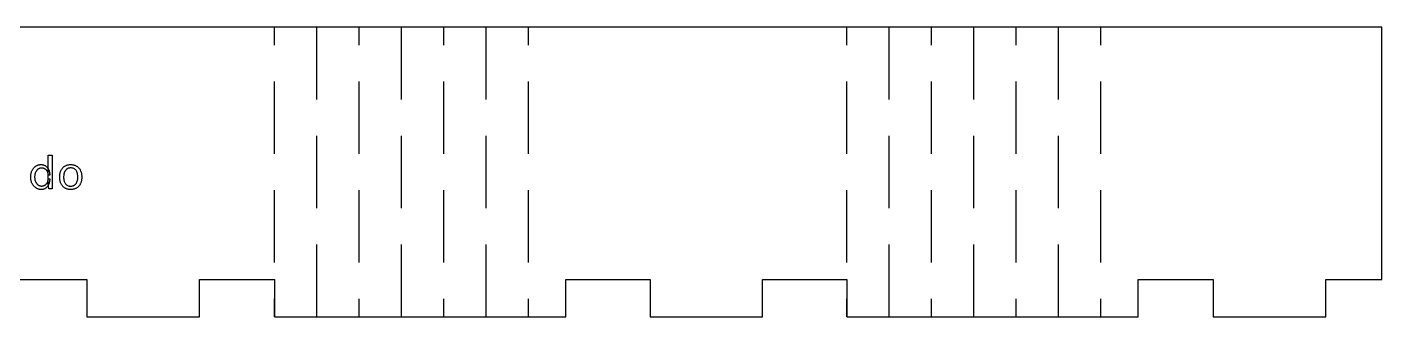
# Model space of a CAD drawing. Header units: millimetres. Extents: x 0 to 654, y 0 to 291.
# Drawn here: x 326 to 653.8, y 0 to 70 of the extents above; entities that cross this region are included whole.
import ezdxf

# ---------------------------------------------------------------- set-up
doc = ezdxf.new("R2010")
doc.units = ezdxf.units.MM
doc.layers.get('0').update_dxf_attribs({"linetype": 'CONTINUOUS'})

msp = doc.modelspace()

# ---------------------------------------------------------------- linework, layer by layer
for p, q in [((385.913, 70), (267.913, 70)), ((456.369, 70), (385.913, 70)), ((385.913, 65.625), (385.913, 70)), ((396.156, 52.5), (396.156, 70)), ((406.398, 65.625), (406.398, 70)), ((416.641, 52.5), (416.641, 70)), ((426.884, 65.625), (426.884, 70)), ((437.127, 52.5), (437.127, 70)), ((447.369, 65.625), (447.369, 70)), ((524.369, 70), (456.369, 70)), ((594.826, 70), (524.369, 70)), ((524.369, 65.625), (524.369, 70)), ((534.612, 52.5), (534.612, 70)), ((544.855, 65.625), (544.855, 70)), ((555.098, 52.5), (555.098, 70)), ((565.34, 65.625), (565.34, 70)), ((575.583, 52.5), (575.583, 70)), ((585.826, 65.625), (585.826, 70)), ((653.826, 70), (594.826, 70)), ((653.826, 9), (653.826, 70)), ((385.913, 39.375), (385.913, 56.875)), ((406.398, 39.375), (406.398, 56.875)), ((426.884, 39.375), (426.884, 56.875)), ((447.369, 39.375), (447.369, 56.875)), ((524.369, 39.375), (524.369, 56.875)), ((544.855, 39.375), (544.855, 56.875)), ((565.34, 39.375), (565.34, 56.875)), ((585.826, 39.375), (585.826, 56.875)), ((396.156, 26.25), (396.156, 43.75)), ((416.641, 26.25), (416.641, 43.75)), ((437.127, 26.25), (437.127, 43.75)), ((534.612, 26.25), (534.612, 43.75)), ((555.098, 26.25), (555.098, 43.75)), ((575.583, 26.25), (575.583, 43.75)), ((327.635, 35.985), (327.728, 36.085)), ((327.728, 36.085), (327.826, 36.179)), ((327.826, 36.179), (327.928, 36.267)), ((327.928, 36.267), (328.035, 36.349)), ((328.035, 36.349), (328.146, 36.425)), ((328.146, 36.425), (328.261, 36.494)), ((328.261, 36.494), (328.377, 36.556)), ((328.377, 36.556), (328.496, 36.61)), ((328.496, 36.61), (328.617, 36.657)), ((328.617, 36.657), (328.741, 36.697)), ((328.741, 36.697), (328.866, 36.73)), ((328.866, 36.73), (328.994, 36.755)), ((328.994, 36.755), (329.124, 36.773)), ((329.124, 36.773), (329.257, 36.784)), ((329.257, 36.784), (329.391, 36.788)), ((329.391, 36.788), (329.391, 36.788)), ((329.391, 36.788), (329.516, 36.785)), ((329.516, 36.785), (329.637, 36.776)), ((329.637, 36.776), (329.755, 36.76)), ((329.755, 36.76), (329.871, 36.739)), ((329.871, 36.739), (329.983, 36.712)), ((329.983, 36.712), (330.092, 36.678)), ((330.092, 36.678), (330.198, 36.638)), ((330.198, 36.638), (330.301, 36.592)), ((330.301, 36.592), (330.401, 36.54)), ((330.401, 36.54), (330.498, 36.482)), ((330.498, 36.482), (330.591, 36.418)), ((330.591, 36.418), (330.68, 36.349)), ((330.68, 36.349), (330.765, 36.274)), ((330.765, 36.274), (330.846, 36.194)), ((330.846, 36.194), (330.922, 36.108)), ((330.922, 36.108), (330.994, 36.018)), ((331.143, 32.252), (331.143, 39.092)), ((331.143, 39.092), (332.079, 39.092)), ((332.079, 39.092), (332.079, 30.908)), ((334.669, 36.022), (334.766, 36.12)), ((334.766, 36.12), (334.869, 36.211)), ((334.869, 36.211), (334.977, 36.296)), ((334.977, 36.296), (335.09, 36.374)), ((335.09, 36.374), (335.208, 36.446)), ((335.208, 36.446), (335.33, 36.511)), ((335.33, 36.511), (335.456, 36.569)), ((335.456, 36.569), (335.585, 36.62)), ((335.585, 36.62), (335.718, 36.665)), ((335.718, 36.665), (335.854, 36.703)), ((335.854, 36.703), (335.993, 36.733)), ((335.993, 36.733), (336.136, 36.757)), ((336.136, 36.757), (336.282, 36.774)), ((336.282, 36.774), (336.432, 36.785)), ((336.432, 36.785), (336.585, 36.788)), ((336.585, 36.788), (336.585, 36.788)), ((336.585, 36.788), (336.737, 36.785)), ((336.737, 36.785), (336.886, 36.774)), ((336.886, 36.774), (337.031, 36.757)), ((337.031, 36.757), (337.173, 36.733)), ((337.173, 36.733), (337.312, 36.703)), ((337.312, 36.703), (337.447, 36.665)), ((337.447, 36.665), (337.579, 36.62)), ((337.579, 36.62), (337.708, 36.569)), ((337.708, 36.569), (337.834, 36.511)), ((337.834, 36.511), (337.956, 36.446)), ((337.956, 36.446), (338.074, 36.374)), ((338.074, 36.374), (338.187, 36.296)), ((338.187, 36.296), (338.295, 36.211)), ((338.295, 36.211), (338.397, 36.12)), ((338.397, 36.12), (338.495, 36.022)), ((326.895, 33.8), (326.899, 33.981)), ((326.899, 33.618), (326.895, 33.8)), ((326.895, 33.8), (326.895, 33.8)), ((326.899, 33.981), (326.909, 34.157)), ((326.909, 33.44), (326.899, 33.618)), ((326.909, 34.157), (326.926, 34.329)), ((326.926, 33.267), (326.909, 33.44)), ((326.926, 34.329), (326.95, 34.495)), ((326.951, 33.1), (326.926, 33.267)), ((326.95, 34.495), (326.981, 34.657)), ((326.982, 32.937), (326.951, 33.1)), ((326.981, 34.657), (327.018, 34.813)), ((327.02, 32.779), (326.982, 32.937)), ((327.018, 34.813), (327.063, 34.965)), ((327.063, 34.965), (327.114, 35.111)), ((327.114, 35.111), (327.172, 35.253)), ((327.172, 35.253), (327.237, 35.39)), ((327.237, 35.39), (327.308, 35.521)), ((327.308, 35.521), (327.383, 35.646)), ((327.383, 35.646), (327.463, 35.765)), ((327.463, 35.765), (327.547, 35.878)), ((327.547, 35.878), (327.635, 35.985)), ((327.857, 33.933), (327.855, 33.8)), ((327.855, 33.8), (327.855, 33.8)), ((327.855, 33.8), (327.857, 33.665)), ((327.864, 34.061), (327.857, 33.933)), ((327.857, 33.665), (327.864, 33.534)), ((327.876, 34.186), (327.864, 34.061)), ((327.864, 33.534), (327.876, 33.407)), ((327.892, 34.307), (327.876, 34.186)), ((327.876, 33.407), (327.892, 33.284)), ((327.913, 34.425), (327.892, 34.307)), ((327.892, 33.284), (327.913, 33.164)), ((327.938, 34.538), (327.913, 34.425)), ((327.913, 33.164), (327.938, 33.048)), ((327.968, 34.648), (327.938, 34.538)), ((327.938, 33.048), (327.968, 32.936)), ((328.003, 34.754), (327.968, 34.648)), ((327.968, 32.936), (328.003, 32.828)), ((328.042, 34.857), (328.003, 34.754)), ((328.003, 32.828), (328.042, 32.724)), ((328.086, 34.955), (328.042, 34.857)), ((328.134, 35.049), (328.086, 34.955)), ((328.185, 35.139), (328.134, 35.049)), ((328.239, 35.225), (328.185, 35.139)), ((328.296, 35.306), (328.239, 35.225)), ((328.356, 35.383), (328.296, 35.306)), ((328.419, 35.455), (328.356, 35.383)), ((328.486, 35.522), (328.419, 35.455)), ((328.556, 35.586), (328.486, 35.522)), ((328.628, 35.645), (328.556, 35.586)), ((328.704, 35.699), (328.628, 35.645)), ((328.782, 35.749), (328.704, 35.699)), ((328.862, 35.793), (328.782, 35.749)), ((328.944, 35.832), (328.862, 35.793)), ((329.027, 35.866), (328.944, 35.832)), ((329.111, 35.895), (329.027, 35.866)), ((329.198, 35.918), (329.111, 35.895)), ((329.286, 35.937), (329.198, 35.918)), ((329.375, 35.95), (329.286, 35.937)), ((329.466, 35.957), (329.375, 35.95)), ((329.559, 35.96), (329.466, 35.957)), ((329.641, 35.958), (329.559, 35.96)), ((329.559, 35.96), (329.559, 35.96)), ((329.723, 35.952), (329.641, 35.958)), ((329.803, 35.942), (329.723, 35.952)), ((329.882, 35.928), (329.803, 35.942)), ((329.96, 35.91), (329.882, 35.928)), ((330.036, 35.888), (329.96, 35.91)), ((330.112, 35.862), (330.036, 35.888)), ((330.187, 35.831), (330.112, 35.862)), ((330.261, 35.797), (330.187, 35.831)), ((330.333, 35.759), (330.261, 35.797)), ((330.404, 35.717), (330.333, 35.759)), ((330.472, 35.671), (330.404, 35.717)), ((330.537, 35.621), (330.472, 35.671)), ((330.599, 35.568), (330.537, 35.621)), ((330.659, 35.511), (330.599, 35.568)), ((330.716, 35.45), (330.659, 35.511)), ((330.771, 35.385), (330.716, 35.45)), ((330.823, 35.316), (330.771, 35.385)), ((330.872, 35.244), (330.823, 35.316)), ((330.918, 35.168), (330.872, 35.244)), ((330.961, 35.088), (330.918, 35.168)), ((330.999, 35.005), (330.961, 35.088)), ((330.994, 36.018), (331.062, 35.921)), ((331.033, 34.918), (330.999, 35.005)), ((331.062, 34.827), (331.033, 34.918)), ((331.059, 32.746), (331.085, 32.839)), ((331.062, 35.921), (331.125, 35.82)), ((331.087, 34.733), (331.062, 34.827)), ((331.085, 32.839), (331.106, 32.936)), ((331.107, 34.635), (331.087, 34.733)), ((331.106, 32.936), (331.122, 33.036)), ((331.123, 34.534), (331.107, 34.635)), ((331.122, 33.036), (331.134, 33.139)), ((331.134, 34.429), (331.123, 34.534)), ((331.125, 35.82), (331.184, 35.712)), ((331.141, 34.32), (331.134, 34.429)), ((331.134, 33.139), (331.141, 33.246)), ((331.143, 34.208), (331.141, 34.32)), ((331.141, 33.246), (331.143, 33.356)), ((331.503, 34.208), (331.143, 34.208)), ((331.143, 33.356), (331.143, 33.356)), ((331.143, 33.356), (331.503, 33.356)), ((331.184, 35.712), (331.239, 35.6)), ((331.239, 35.6), (331.289, 35.482)), ((331.289, 35.482), (331.334, 35.36)), ((331.334, 35.36), (331.374, 35.233)), ((331.374, 35.233), (331.408, 35.101)), ((331.408, 35.101), (331.437, 34.964)), ((331.437, 34.964), (331.461, 34.822)), ((331.479, 32.879), (331.459, 32.73)), ((331.461, 34.822), (331.479, 34.676)), ((331.479, 34.676), (331.493, 34.525)), ((331.492, 33.033), (331.479, 32.879)), ((331.5, 33.192), (331.492, 33.033)), ((331.493, 34.525), (331.5, 34.369)), ((331.5, 34.369), (331.503, 34.208)), ((331.503, 33.356), (331.5, 33.192)), ((331.503, 34.208), (331.503, 34.208)), ((333.909, 33.776), (333.913, 33.971)), ((333.913, 33.582), (333.909, 33.776)), ((333.909, 33.776), (333.909, 33.776)), ((333.913, 33.971), (333.923, 34.159)), ((333.923, 33.395), (333.913, 33.582)), ((333.923, 34.159), (333.94, 34.341)), ((333.94, 33.214), (333.923, 33.395)), ((333.94, 34.341), (333.965, 34.517)), ((333.965, 33.039), (333.94, 33.214)), ((333.965, 34.517), (333.996, 34.686)), ((333.996, 32.87), (333.965, 33.039)), ((333.996, 34.686), (334.034, 34.848)), ((334.034, 32.708), (333.996, 32.87)), ((334.034, 34.848), (334.08, 35.005)), ((334.08, 35.005), (334.132, 35.155)), ((334.132, 35.155), (334.191, 35.298)), ((334.191, 35.298), (334.257, 35.435)), ((334.257, 35.435), (334.329, 35.566)), ((334.329, 35.566), (334.406, 35.69)), ((334.406, 35.69), (334.489, 35.807)), ((334.489, 35.807), (334.576, 35.918)), ((334.576, 35.918), (334.669, 36.022)), ((334.871, 33.911), (334.869, 33.776)), ((334.869, 33.776), (334.869, 33.776)), ((334.869, 33.776), (334.873, 33.577)), ((334.877, 34.042), (334.871, 33.911)), ((334.873, 33.577), (334.886, 33.387)), ((334.887, 34.169), (334.877, 34.042)), ((334.886, 33.387), (334.908, 33.206)), ((334.901, 34.293), (334.887, 34.169)), ((334.919, 34.413), (334.901, 34.293)), ((334.908, 33.206), (334.938, 33.032)), ((334.941, 34.529), (334.919, 34.413)), ((334.938, 33.032), (334.976, 32.868)), ((334.968, 34.641), (334.941, 34.529)), ((334.998, 34.749), (334.968, 34.641)), ((334.976, 32.868), (335.024, 32.711)), ((335.032, 34.854), (334.998, 34.749)), ((335.07, 34.955), (335.032, 34.854)), ((335.112, 35.052), (335.07, 34.955)), ((335.158, 35.144), (335.112, 35.052)), ((335.207, 35.231), (335.158, 35.144)), ((335.261, 35.315), (335.207, 35.231)), ((335.318, 35.393), (335.261, 35.315)), ((335.378, 35.467), (335.318, 35.393)), ((335.443, 35.536), (335.378, 35.467)), ((335.511, 35.601), (335.443, 35.536)), ((335.583, 35.661), (335.511, 35.601)), ((335.658, 35.717), (335.583, 35.661)), ((335.737, 35.768), (335.658, 35.717)), ((335.82, 35.813), (335.737, 35.768)), ((335.906, 35.853), (335.82, 35.813)), ((335.996, 35.888), (335.906, 35.853)), ((336.089, 35.917), (335.996, 35.888)), ((336.186, 35.941), (336.089, 35.917)), ((336.287, 35.96), (336.186, 35.941)), ((336.391, 35.973), (336.287, 35.96)), ((336.498, 35.981), (336.391, 35.973)), ((336.609, 35.984), (336.498, 35.981)), ((336.773, 35.978), (336.609, 35.984)), ((336.609, 35.984), (336.609, 35.984)), ((336.929, 35.96), (336.773, 35.978)), ((337.076, 35.931), (336.929, 35.96)), ((337.215, 35.889), (337.076, 35.931)), ((337.346, 35.836), (337.215, 35.889)), ((337.468, 35.771), (337.346, 35.836)), ((337.582, 35.694), (337.468, 35.771)), ((337.688, 35.606), (337.582, 35.694)), ((337.786, 35.505), (337.688, 35.606)), ((337.875, 35.393), (337.786, 35.505)), ((337.956, 35.27), (337.875, 35.393)), ((338.028, 35.139), (337.956, 35.27)), ((338.092, 34.999), (338.028, 35.139)), ((338.148, 34.851), (338.092, 34.999)), ((338.138, 32.706), (338.172, 32.81)), ((338.195, 34.693), (338.148, 34.851)), ((338.172, 32.81), (338.203, 32.918)), ((338.233, 34.527), (338.195, 34.693)), ((338.203, 32.918), (338.229, 33.029)), ((338.229, 33.029), (338.251, 33.145)), ((338.263, 34.352), (338.233, 34.527)), ((338.251, 33.145), (338.269, 33.263)), ((338.284, 34.169), (338.263, 34.352)), ((338.269, 33.263), (338.283, 33.386)), ((338.283, 33.386), (338.293, 33.512)), ((338.297, 33.977), (338.284, 34.169)), ((338.293, 33.512), (338.299, 33.642)), ((338.301, 33.776), (338.297, 33.977)), ((338.299, 33.642), (338.301, 33.776)), ((338.301, 33.776), (338.301, 33.776)), ((338.495, 36.022), (338.587, 35.918)), ((338.587, 35.918), (338.674, 35.807)), ((338.674, 35.807), (338.756, 35.69)), ((338.756, 35.69), (338.833, 35.566)), ((338.833, 35.566), (338.904, 35.435)), ((338.904, 35.435), (338.97, 35.298)), ((338.97, 35.298), (339.028, 35.155)), ((339.028, 35.155), (339.08, 35.005)), ((339.08, 35.005), (339.125, 34.848)), ((339.125, 34.848), (339.163, 34.686)), ((339.163, 32.87), (339.125, 32.708)), ((339.163, 34.686), (339.194, 34.517)), ((339.194, 33.039), (339.163, 32.87)), ((339.194, 34.517), (339.218, 34.341)), ((339.218, 33.214), (339.194, 33.039)), ((339.218, 34.341), (339.235, 34.159)), ((339.235, 33.395), (339.218, 33.214)), ((339.235, 34.159), (339.246, 33.971)), ((339.246, 33.582), (339.235, 33.395)), ((339.246, 33.971), (339.249, 33.776)), ((339.249, 33.776), (339.246, 33.582)), ((339.249, 33.776), (339.249, 33.776)), ((327.066, 32.625), (327.02, 32.779)), ((327.118, 32.477), (327.066, 32.625)), ((327.177, 32.334), (327.118, 32.477)), ((327.243, 32.195), (327.177, 32.334)), ((327.315, 32.062), (327.243, 32.195)), ((327.392, 31.935), (327.315, 32.062)), ((327.473, 31.814), (327.392, 31.935)), ((327.559, 31.699), (327.473, 31.814)), ((327.65, 31.59), (327.559, 31.699)), ((327.745, 31.488), (327.65, 31.59)), ((327.845, 31.392), (327.745, 31.488)), ((327.95, 31.301), (327.845, 31.392)), ((328.059, 31.217), (327.95, 31.301)), ((328.042, 32.724), (328.086, 32.624)), ((328.173, 31.139), (328.059, 31.217)), ((328.086, 32.624), (328.134, 32.528)), ((328.134, 32.528), (328.185, 32.436)), ((328.291, 31.068), (328.173, 31.139)), ((328.185, 32.436), (328.239, 32.349)), ((328.239, 32.349), (328.296, 32.267)), ((328.41, 31.004), (328.291, 31.068)), ((328.296, 32.267), (328.356, 32.189)), ((328.356, 32.189), (328.419, 32.116)), ((328.533, 30.948), (328.41, 31.004)), ((328.419, 32.116), (328.486, 32.047)), ((328.486, 32.047), (328.556, 31.983)), ((328.657, 30.899), (328.533, 30.948)), ((328.556, 31.983), (328.628, 31.923)), ((328.628, 31.923), (328.704, 31.868)), ((328.784, 30.858), (328.657, 30.899)), ((328.704, 31.868), (328.782, 31.818)), ((328.782, 31.818), (328.862, 31.773)), ((328.913, 30.824), (328.784, 30.858)), ((328.862, 31.773), (328.944, 31.733)), ((329.044, 30.798), (328.913, 30.824)), ((328.944, 31.733), (329.027, 31.699)), ((329.027, 31.699), (329.111, 31.67)), ((329.177, 30.779), (329.044, 30.798)), ((329.111, 31.67), (329.198, 31.646)), ((329.313, 30.768), (329.177, 30.779)), ((329.198, 31.646), (329.286, 31.628)), ((329.286, 31.628), (329.375, 31.615)), ((329.451, 30.764), (329.313, 30.768)), ((329.375, 31.615), (329.466, 31.607)), ((329.565, 30.767), (329.451, 30.764)), ((329.451, 30.764), (329.451, 30.764)), ((329.451, 30.764), (329.451, 30.764)), ((329.466, 31.607), (329.559, 31.604)), ((329.559, 31.604), (329.637, 31.606)), ((329.559, 31.604), (329.559, 31.604)), ((329.677, 30.776), (329.565, 30.767)), ((329.637, 31.606), (329.714, 31.612)), ((329.787, 30.791), (329.677, 30.776)), ((329.714, 31.612), (329.791, 31.622)), ((329.894, 30.812), (329.787, 30.791)), ((329.791, 31.622), (329.867, 31.637)), ((329.867, 31.637), (329.942, 31.655)), ((329.999, 30.839), (329.894, 30.812)), ((329.942, 31.655), (330.017, 31.677)), ((330.102, 30.872), (329.999, 30.839)), ((330.017, 31.677), (330.092, 31.704)), ((330.092, 31.704), (330.166, 31.735)), ((330.203, 30.911), (330.102, 30.872)), ((330.166, 31.735), (330.239, 31.769)), ((330.302, 30.956), (330.203, 30.911)), ((330.239, 31.769), (330.312, 31.808)), ((330.398, 31.007), (330.302, 30.956)), ((330.312, 31.808), (330.383, 31.851)), ((330.383, 31.851), (330.452, 31.897)), ((330.492, 31.064), (330.398, 31.007)), ((330.452, 31.897), (330.518, 31.947)), ((330.583, 31.127), (330.492, 31.064)), ((330.518, 31.947), (330.582, 32.001)), ((330.582, 32.001), (330.643, 32.059)), ((330.67, 31.195), (330.583, 31.127)), ((330.643, 32.059), (330.701, 32.121)), ((330.754, 31.269), (330.67, 31.195)), ((330.701, 32.121), (330.757, 32.186)), ((330.833, 31.349), (330.754, 31.269)), ((330.757, 32.186), (330.81, 32.255)), ((330.81, 32.255), (330.861, 32.328)), ((330.909, 31.434), (330.833, 31.349)), ((330.861, 32.328), (330.909, 32.405)), ((330.909, 32.405), (330.954, 32.485)), ((330.981, 31.524), (330.909, 31.434)), ((330.954, 32.485), (330.993, 32.569)), ((331.049, 31.621), (330.981, 31.524)), ((330.993, 32.569), (331.028, 32.656)), ((331.028, 32.656), (331.059, 32.746)), ((331.113, 31.723), (331.049, 31.621)), ((331.174, 31.83), (331.113, 31.723)), ((331.299, 30.908), (331.143, 32.252)), ((331.23, 31.943), (331.174, 31.83)), ((331.282, 32.061), (331.23, 31.943)), ((331.328, 32.185), (331.282, 32.061)), ((332.079, 30.908), (331.299, 30.908)), ((331.369, 32.313), (331.328, 32.185)), ((331.405, 32.447), (331.369, 32.313)), ((331.435, 32.586), (331.405, 32.447)), ((331.459, 32.73), (331.435, 32.586)), ((332.079, 30.908), (332.079, 30.908)), ((334.08, 32.551), (334.034, 32.708)), ((334.132, 32.401), (334.08, 32.551)), ((334.191, 32.258), (334.132, 32.401)), ((334.257, 32.12), (334.191, 32.258)), ((334.329, 31.989), (334.257, 32.12)), ((334.406, 31.864), (334.329, 31.989)), ((334.489, 31.746), (334.406, 31.864)), ((334.576, 31.635), (334.489, 31.746)), ((334.669, 31.53), (334.576, 31.635)), ((334.766, 31.432), (334.669, 31.53)), ((334.869, 31.341), (334.766, 31.432)), ((334.977, 31.256), (334.869, 31.341)), ((335.09, 31.178), (334.977, 31.256)), ((335.024, 32.711), (335.079, 32.564)), ((335.079, 32.564), (335.144, 32.424)), ((335.208, 31.106), (335.09, 31.178)), ((335.144, 32.424), (335.217, 32.293)), ((335.33, 31.041), (335.208, 31.106)), ((335.217, 32.293), (335.298, 32.171)), ((335.298, 32.171), (335.388, 32.059)), ((335.456, 30.983), (335.33, 31.041)), ((335.388, 32.059), (335.486, 31.958)), ((335.585, 30.932), (335.456, 30.983)), ((335.486, 31.958), (335.592, 31.87)), ((335.718, 30.887), (335.585, 30.932)), ((335.592, 31.87), (335.706, 31.793)), ((335.706, 31.793), (335.828, 31.728)), ((335.854, 30.849), (335.718, 30.887)), ((335.828, 31.728), (335.959, 31.675)), ((335.993, 30.819), (335.854, 30.849)), ((335.959, 31.675), (336.097, 31.633)), ((336.136, 30.795), (335.993, 30.819)), ((336.097, 31.633), (336.244, 31.604)), ((336.282, 30.778), (336.136, 30.795)), ((336.244, 31.604), (336.398, 31.586)), ((336.432, 30.767), (336.282, 30.778)), ((336.398, 31.586), (336.561, 31.58)), ((336.585, 30.764), (336.432, 30.767)), ((336.561, 31.58), (336.671, 31.583)), ((336.561, 31.58), (336.561, 31.58)), ((336.561, 31.58), (336.561, 31.58)), ((336.737, 30.767), (336.585, 30.764)), ((336.585, 30.764), (336.585, 30.764)), ((336.585, 30.764), (336.585, 30.764)), ((336.671, 31.583), (336.778, 31.591)), ((336.886, 30.778), (336.737, 30.767)), ((336.778, 31.591), (336.881, 31.604)), ((336.881, 31.604), (336.981, 31.623)), ((337.031, 30.795), (336.886, 30.778)), ((336.981, 31.623), (337.077, 31.647)), ((337.173, 30.819), (337.031, 30.795)), ((337.077, 31.647), (337.17, 31.676)), ((337.17, 31.676), (337.26, 31.711)), ((337.312, 30.849), (337.173, 30.819)), ((337.26, 31.711), (337.346, 31.751)), ((337.447, 30.887), (337.312, 30.849)), ((337.346, 31.751), (337.429, 31.796)), ((337.429, 31.796), (337.509, 31.847)), ((337.579, 30.932), (337.447, 30.887)), ((337.509, 31.847), (337.585, 31.903)), ((337.708, 30.983), (337.579, 30.932)), ((337.585, 31.903), (337.658, 31.963)), ((337.658, 31.963), (337.726, 32.027)), ((337.834, 31.041), (337.708, 30.983)), ((337.726, 32.027), (337.791, 32.097)), ((337.791, 32.097), (337.852, 32.17)), ((337.956, 31.106), (337.834, 31.041)), ((337.852, 32.17), (337.909, 32.248)), ((337.909, 32.248), (337.962, 32.331)), ((338.074, 31.178), (337.956, 31.106)), ((337.962, 32.331), (338.012, 32.418)), ((338.012, 32.418), (338.058, 32.51)), ((338.058, 32.51), (338.1, 32.606)), ((338.187, 31.256), (338.074, 31.178)), ((338.1, 32.606), (338.138, 32.706)), ((338.295, 31.341), (338.187, 31.256)), ((338.397, 31.432), (338.295, 31.341)), ((338.495, 31.53), (338.397, 31.432)), ((338.587, 31.635), (338.495, 31.53)), ((338.674, 31.747), (338.587, 31.635)), ((338.756, 31.864), (338.674, 31.747)), ((338.833, 31.989), (338.756, 31.864)), ((338.904, 32.12), (338.833, 31.989)), ((338.97, 32.258), (338.904, 32.12)), ((339.028, 32.401), (338.97, 32.258)), ((339.08, 32.551), (339.028, 32.401)), ((339.125, 32.708), (339.08, 32.551)), ((385.913, 13.125), (385.913, 30.625)), ((406.398, 13.125), (406.398, 30.625)), ((426.884, 13.125), (426.884, 30.625)), ((447.369, 13.125), (447.369, 30.625)), ((524.369, 13.125), (524.369, 30.625)), ((544.855, 13.125), (544.855, 30.625)), ((565.34, 13.125), (565.34, 30.625)), ((585.826, 13.125), (585.826, 30.625)), ((396.156, 0), (396.156, 17.5)), ((416.641, 0), (416.641, 17.5)), ((437.127, 0), (437.127, 17.5)), ((534.612, 0), (534.612, 17.5)), ((555.098, 0), (555.098, 17.5)), ((575.583, 0), (575.583, 17.5)), ((313.313, 9), (340.513, 9)), ((340.513, 9), (340.513, 0)), ((367.713, 0), (367.713, 9)), ((367.713, 9), (385.913, 9)), ((385.913, 9), (385.913, 0)), ((456.369, 0), (456.369, 9)), ((456.369, 9), (476.77, 9)), ((476.77, 9), (476.77, 0)), ((503.97, 0), (503.97, 9)), ((503.97, 9), (524.369, 9)), ((524.369, 9), (524.369, 0)), ((594.826, 0), (594.826, 9)), ((594.826, 9), (613.026, 9)), ((613.026, 9), (613.026, 0)), ((640.226, 0), (640.226, 9)), ((640.226, 9), (653.826, 9)), ((385.913, 0), (385.913, 4.375)), ((406.398, 0), (406.398, 4.375)), ((426.884, 0), (426.884, 4.375)), ((447.369, 0), (447.369, 4.375)), ((524.369, 0), (524.369, 4.375)), ((544.855, 0), (544.855, 4.375)), ((565.34, 0), (565.34, 4.375)), ((585.826, 0), (585.826, 4.375)), ((340.513, 0), (367.713, 0)), ((385.913, 0), (456.369, 0)), ((476.77, 0), (503.97, 0)), ((524.369, 0), (594.826, 0)), ((613.026, 0), (640.226, 0))]:
    msp.add_line(p, q)

doc.saveas('drawing.dxf')
